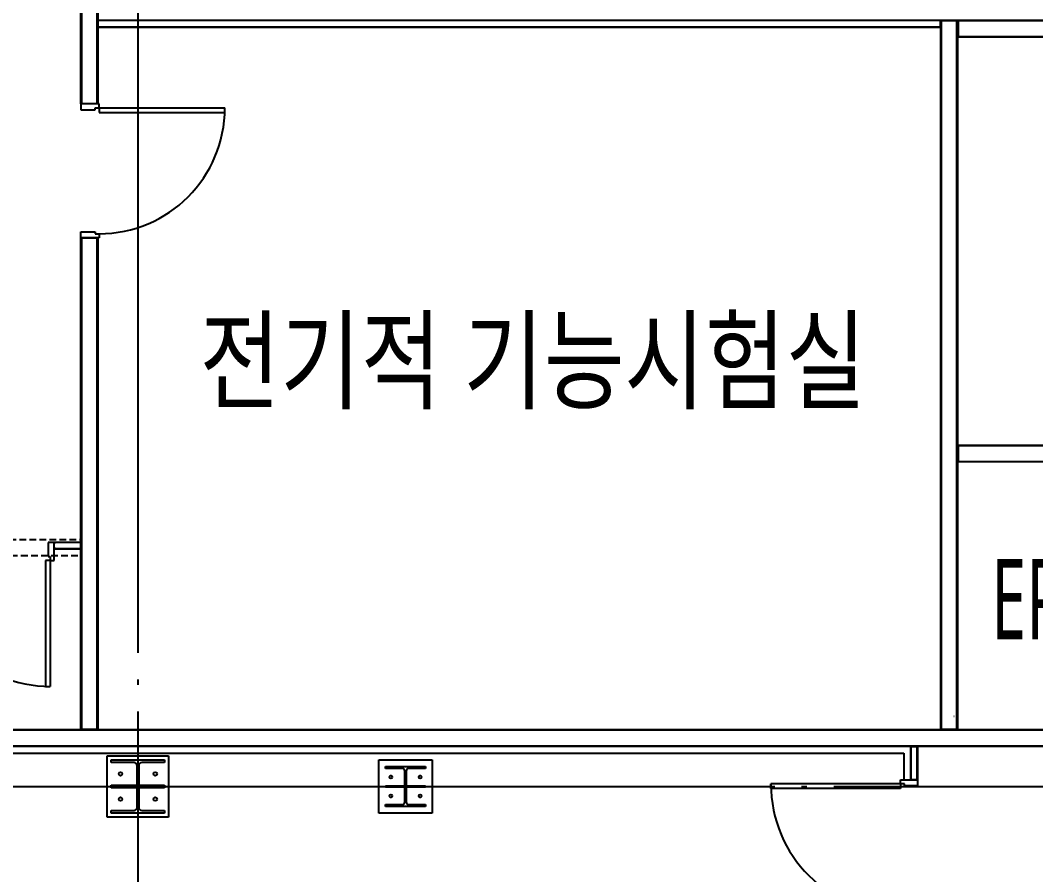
# Model space of a CAD drawing. Header units: millimetres. Extents: x -168200 to 672800, y -7409 to 118800.
# Drawn here: x 90621 to 98209, y 55241 to 61625 of the extents above; entities that cross this region are included whole.
import ezdxf
from ezdxf.enums import TextEntityAlignment as Align

# ---------------------------------------------------------------- set-up
doc = ezdxf.new("R2010")
doc.units = ezdxf.units.MM
doc.header["$LTSCALE"] = 200
doc.linetypes.add('CEN-GAUN', pattern=[32.2, 30, -1, 0.2, -1])
doc.linetypes.add('HIDDEN', pattern=[0.375, 0.25, -0.125])
for name, color, linetype in [('1 BA', 9, 'Continuous'), ('1 CEN', 15, 'CEN-GAUN'), ('1 RM', 8, 'Continuous')]:
    doc.layers.add(name, color=color, linetype=linetype)
doc.styles.add('스타일1', font='malgun.ttf')

msp = doc.modelspace()

# ---------------------------------------------------------------- linework, layer by layer
at = {"layer": '1 BA'}
for p, q in [((91075, 61000), (91075, 67300)), ((91079, 67296), (91079, 61004)), ((91196, 61004), (91196, 67296)), ((91200, 67300), (91200, 61000)), ((91200, 61575), (91200, 61625)), ((91200, 61625), (97500, 61625)), ((97500, 61625), (97500, 61575)), ((97500, 56325), (97500, 61625)), ((97500, 61625), (97625, 61625)), ((97621, 61621), (97504, 61621)), ((97504, 61621), (97504, 56329)), ((97621, 56329), (97621, 61621)), ((97625, 61625), (97625, 56325)), ((97625, 61500), (97625, 61625)), ((97625, 61625), (99775, 61625)), ((99771, 61621), (97629, 61621)), ((97629, 61621), (97629, 61562.5)), ((91200, 61575), (97500, 61575)), ((97500, 61575), (91200, 61575)), ((97625, 61562.5), (97629, 61562.5)), ((97629, 61562.5), (97625, 61562.5)), ((97629, 61562.5), (97629, 61504)), ((99775, 61500), (97625, 61500)), ((97629, 61504), (99771, 61504)), ((91200, 61000), (91075, 61000)), ((91075, 61000), (91075, 60955)), ((91210, 61000), (91075, 61000)), ((91075, 60955), (91075, 60955)), ((91075, 60955), (91075, 60955)), ((91075, 60955), (91180, 60955)), ((91079, 61004), (91137.5, 61004)), ((91137.5, 61000), (91137.5, 61004)), ((91137.5, 61004), (91196, 61004)), ((91137.5, 61004), (91137.5, 61000)), ((91180, 60955), (91180, 60970)), ((91180, 60970), (91210, 60970)), ((91210, 60970), (91210, 61000)), ((91210, 60970), (92150, 60970)), ((91210, 60970), (91210, 60935)), ((91210, 60935), (92150, 60935)), ((92150, 60935), (92150, 60970)), ((91075, 60000), (91075, 60045)), ((91075, 60045), (91075, 60045)), ((91075, 60045), (91075, 60045)), ((91075, 60045), (91180, 60045)), ((91180, 60045), (91180, 60030)), ((91180, 60030), (91210, 60030)), ((91210, 60030), (91210, 60000)), ((91075, 56325), (91075, 60000)), ((91075, 60000), (91200, 60000)), ((91210, 60000), (91075, 60000)), ((91196, 59996), (91079, 59996)), ((91079, 59996), (91079, 56329)), ((91196, 56329), (91196, 59996)), ((91200, 60000), (91200, 56325)), ((97625, 58325), (97625, 58450)), ((97625, 58450), (99775, 58450)), ((99771, 58446), (97629, 58446)), ((97629, 58446), (97629, 58387.5)), ((97625, 58387.5), (97629, 58387.5)), ((97629, 58387.5), (97625, 58387.5)), ((97629, 58387.5), (97629, 58329)), ((99775, 58325), (97625, 58325)), ((97629, 58329), (99771, 58329)), ((90875, 57723.4), (90830, 57723.4)), ((90830, 57723.4), (90830, 57723.4)), ((90830, 57723.4), (90830, 57723.4)), ((90830, 57723.4), (90830, 57618.4)), ((90875, 57675), (90875, 57725)), ((90875, 57725), (91075, 57725)), ((90875, 57588.4), (90875, 57723.4)), ((91075, 57675), (90875, 57675)), ((91075, 57725), (91075, 57675)), ((90830, 57618.4), (90845, 57618.4)), ((90845, 57618.4), (90845, 57588.4)), ((90845, 57588.4), (90810, 57588.4)), ((90810, 57588.4), (90810, 56648.4)), ((90845, 57588.4), (90845, 56648.4)), ((90845, 57588.4), (90875, 57588.4)), ((90810, 56648.4), (90845, 56648.4)), ((97597.7, 56425), (97600, 56425)), ((85325, 56325), (108000, 56325)), ((107996, 56321), (85329, 56321)), ((91200, 56325), (91075, 56325)), ((91079, 56329), (91137.5, 56329)), ((91137.5, 56325), (91137.5, 56329)), ((91137.5, 56329), (91196, 56329)), ((91137.5, 56329), (91137.5, 56325)), ((97625, 56325), (97500, 56325)), ((97504, 56329), (97562.5, 56329)), ((97562.5, 56325), (97562.5, 56329)), ((97562.5, 56329), (97621, 56329)), ((97562.5, 56329), (97562.5, 56325)), ((108000, 56200), (85325, 56200)), ((85329, 56204), (107996, 56204)), ((85375, 56150), (97225, 56150)), ((97225, 56150), (97225, 55950)), ((97275, 56200), (97325, 56200)), ((97275, 55950), (97275, 56200)), ((97325, 56200), (97325, 55950)), ((91270, 56130), (91730, 56130)), ((91270, 55670), (91270, 56130)), ((91300, 56079), (91300, 56100)), ((91300, 56100), (91700, 56100)), ((91471.5, 56079), (91300, 56079)), ((91700, 56079), (91528.5, 56079)), ((91700, 56100), (91700, 56079)), ((91730, 56130), (91730, 55670)), ((93300, 56100), (93700, 56100)), ((93300, 55700), (93300, 56100)), ((93700, 56100), (93700, 55700)), ((91493.5, 55743), (91493.5, 56057)), ((91506.5, 56057), (91506.5, 55743)), ((93350, 56035), (93350, 56050)), ((93350, 56050), (93650, 56050)), ((93477, 56035), (93350, 56035)), ((93495, 55783), (93495, 56017)), ((93505, 56017), (93505, 55783)), ((93650, 56035), (93523, 56035)), ((93650, 56050), (93650, 56035)), ((97200, 55920), (97200, 55950)), ((97200, 55950), (97325, 55950)), ((97325, 55950), (97275, 55950)), ((97325, 55950), (97325, 55905)), ((91300, 55909.5), (91493.5, 55909.5)), ((91300, 55890.5), (91300, 55909.5)), ((91493.5, 55890.5), (91300, 55890.5)), ((91493.5, 55909.5), (91493.5, 55890.5)), ((91506.5, 55909.5), (91700, 55909.5)), ((91506.5, 55890.5), (91506.5, 55909.5)), ((91700, 55890.5), (91506.5, 55890.5)), ((91700, 55909.5), (91700, 55890.5)), ((93350, 55906), (93495, 55906)), ((93350, 55894), (93350, 55906)), ((93495, 55894), (93350, 55894)), ((93495, 55906), (93495, 55894)), ((93505, 55906), (93650, 55906)), ((93505, 55894), (93505, 55906)), ((93650, 55894), (93505, 55894)), ((93650, 55906), (93650, 55894)), ((97200, 55920), (96230, 55920)), ((96230, 55885), (96230, 55920)), ((97200, 55885), (96230, 55885)), ((97230, 55920), (97200, 55920)), ((97200, 55920), (97200, 55885)), ((97230, 55905), (97230, 55920)), ((97325, 55905), (97230, 55905)), ((97325, 55905), (97325, 55905)), ((97325, 55905), (97325, 55905)), ((91300, 55700), (91300, 55721)), ((91300, 55721), (91471.5, 55721)), ((91700, 55700), (91300, 55700)), ((91528.5, 55721), (91700, 55721)), ((91700, 55721), (91700, 55700)), ((93700, 55700), (93300, 55700)), ((93350, 55750), (93350, 55765)), ((93350, 55765), (93477, 55765)), ((93650, 55750), (93350, 55750)), ((93523, 55765), (93650, 55765)), ((93650, 55765), (93650, 55750)), ((91730, 55670), (91270, 55670))]:
    msp.add_line(p, q, dxfattribs=at)
at = {"layer": '1 BA', "ltscale": 253}
for p, q in [((91201.6, 61615), (91200, 61615)), ((97498.4, 61623.4), (91201.6, 61623.4)), ((91201.6, 61623.4), (91201.6, 61615)), ((97498.4, 61576.6), (97498.4, 61623.4)), ((91200, 61585), (91201.6, 61585)), ((91201.6, 61585), (91201.6, 61576.6)), ((91201.6, 61576.6), (97498.4, 61576.6)), ((90876.6, 57715), (90875, 57715)), ((90875, 57685), (90876.6, 57685)), ((91073.4, 57723.4), (90876.6, 57723.4)), ((90876.6, 57723.4), (90876.6, 57715)), ((90876.6, 57685), (90876.6, 57676.6)), ((90876.6, 57676.6), (91073.4, 57676.6)), ((91073.4, 57676.6), (91073.4, 57723.4)), ((97285, 56198.4), (97276.6, 56198.4)), ((97276.6, 56198.4), (97276.6, 55951.6)), ((97285, 56200), (97285, 56198.4)), ((97315, 56198.4), (97315, 56200)), ((97323.4, 56198.4), (97315, 56198.4)), ((97323.4, 55951.6), (97323.4, 56198.4)), ((97276.6, 55951.6), (97323.4, 55951.6))]:
    msp.add_line(p, q, dxfattribs=at)
at = {"layer": '1 BA', "linetype": 'HIDDEN'}
for p, q in [((87539.5, 57745), (91075, 57745)), ((90904.1, 57725), (91075, 57725)), ((87476.6, 57625), (91075, 57625))]:
    msp.add_line(p, q, dxfattribs=at)
at = {"layer": '1 BA'}
for centre, radius in [((91370, 55994.3), 13.5), ((91630, 55994.3), 13.5), ((93390, 55970.5), 11), ((93610, 55970.5), 11), ((91370, 55805.8), 13.5), ((91630, 55805.8), 13.5), ((93390, 55829.5), 11), ((93610, 55829.5), 11)]:
    msp.add_circle(centre, radius, dxfattribs=at)
for centre, radius, start, end in [((91210, 60970), 940, 270, 0), ((90845, 57588.4), 940, 180, 270), ((91471.5, 56057), 22, 0, 90), ((91528.5, 56057), 22, 90, 180), ((93477, 56017), 18, 0, 90), ((93523, 56017), 18, 90, 180), ((97200, 55920), 970, 180, 270), ((93477, 55783), 18, 270, 0), ((93523, 55783), 18, 180, 270), ((91471.5, 55743), 22, 270, 0), ((91528.5, 55743), 22, 180, 270)]:
    msp.add_arc(centre, radius, start, end, dxfattribs=at)
at = {"layer": '1 CEN'}
for p, q in [((91500, 95100), (91500, 32900)), ((91500, 95100), (91500, 32900)), ((32300, 55900), (117500, 55900)), ((32300, 55900), (117500, 55900))]:
    msp.add_line(p, q, dxfattribs=at)

# ---------------------------------------------------------------- texts
at = {"layer": '1 RM', "style": '스타일1'}
for s, width, p in [('전기적 기능시험실', 0.8, (94452.4, 59092.2)), ('EPS/TPS', 0.6, (98766.9, 57300.9))]:
    msp.add_text(s, height=600, dxfattribs=dict(at, width=width)).set_placement(p, align=Align.MIDDLE)

doc.saveas('drawing.dxf')
